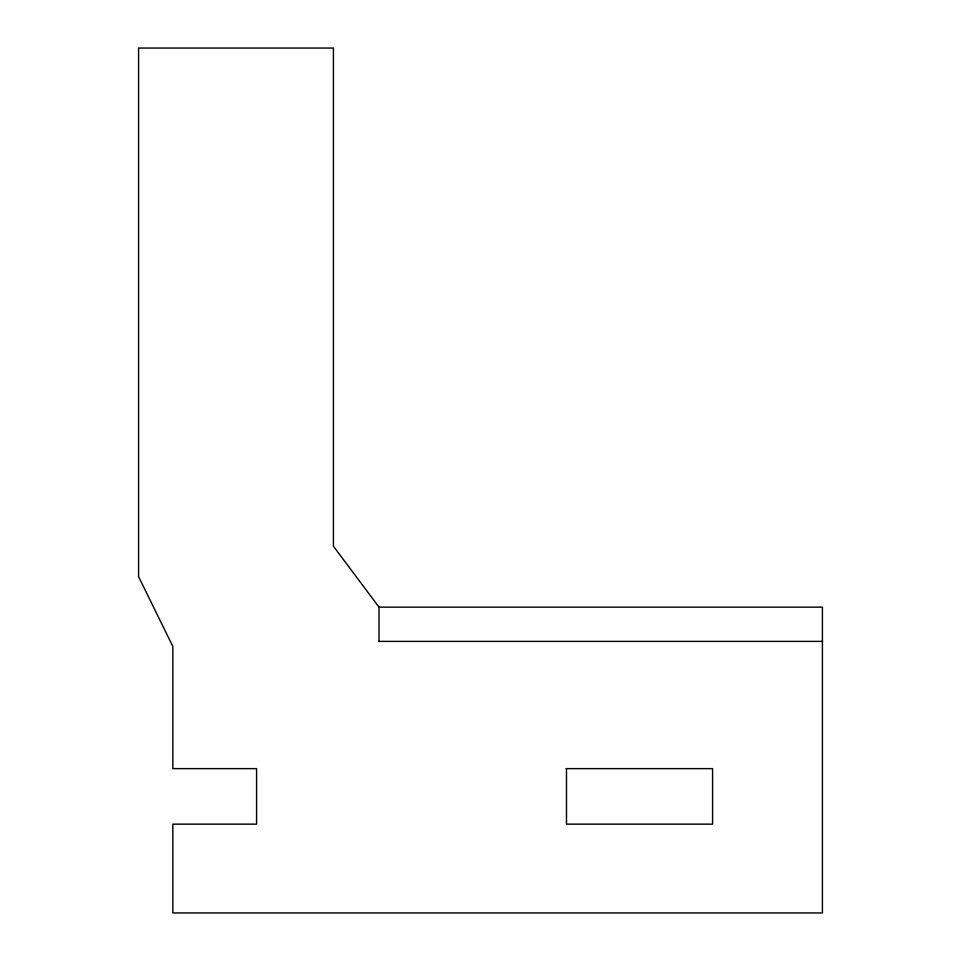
<?xml version="1.0" encoding="UTF-8"?>
<svg xmlns="http://www.w3.org/2000/svg" width="961" height="961" viewBox="0 0 961 961"><rect width="100%" height="100%" fill="white"/><g stroke="black" fill="none" stroke-linecap="round" stroke-linejoin="round"><path stroke-width="1.44" d="M379.018 607.148L822.424 607.148L822.424 912.95L172.836 912.95L172.836 824.142L256.575 824.142L256.575 768.632L172.836 768.632L172.836 646.429L138.576 576.636L138.576 48.05L333.419 48.05L333.419 546.196L379.018 607.148L379.018 641.588M379.018 641.383L822.424 641.383M566.113 768.632L712.582 768.632L712.582 824.142L566.485 824.142L566.485 768.632"/></g></svg>
